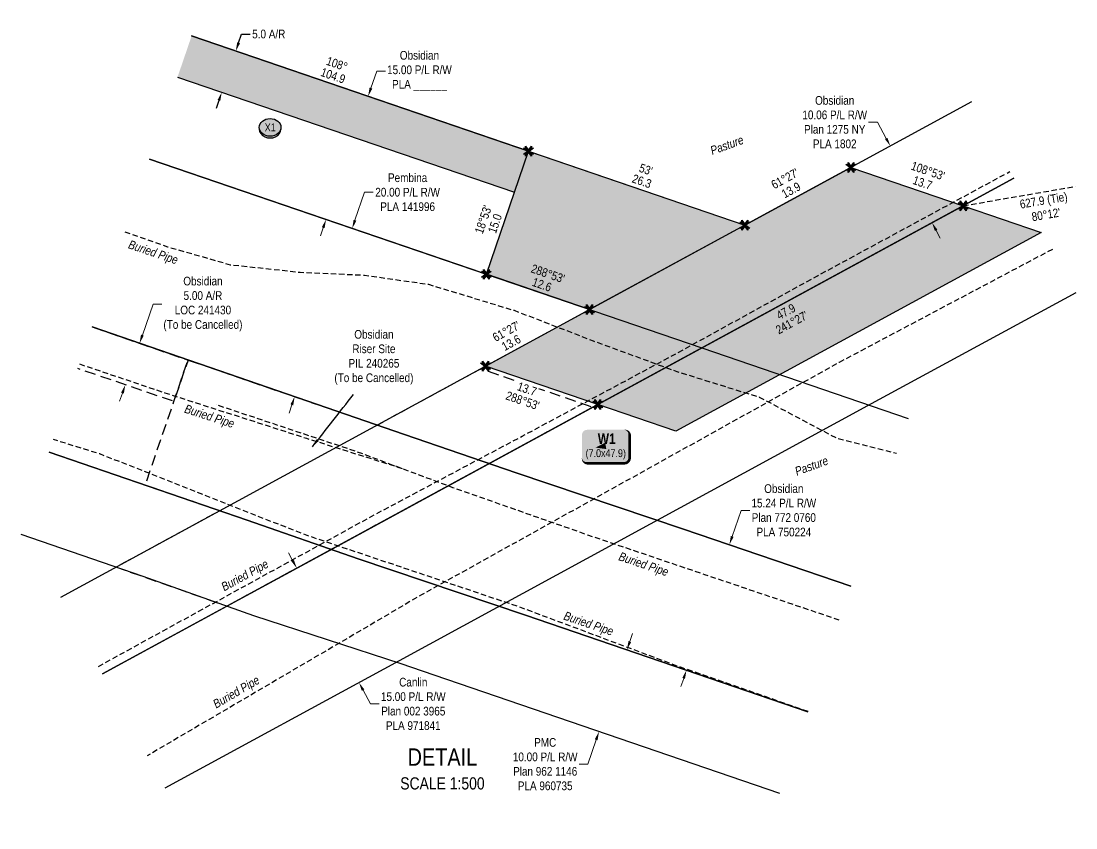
# Model space of a CAD drawing. Extents: x 643469 to 646473, y 5828529 to 5830358.
# Drawn here: x 645259 to 646473, y 5828529 to 5829458 of the extents above; entities that cross this region are included whole.
import ezdxf
from ezdxf.enums import TextEntityAlignment as Align

# ---------------------------------------------------------------- set-up
doc = ezdxf.new("R2010")
doc.units = 0
doc.header["$LTSCALE"] = 5
doc.header["$PDSIZE"] = 0.5
for name, pattern in [('foc-ACCESSROAD', [3.75, 2.5, -1.25]), ('foc-TIELINE', [1.875, 1.25, -0.625]), ('UG_PIPE', [1.875, 1.25, -0.625])]:
    doc.linetypes.add(name, pattern=pattern)
doc.layers.get('Defpoints').update_dxf_attribs({"color": 9})
for name, color, linetype in [('AS-PIPE-UG', 44, 'UG_PIPE'), ('AS-PIPE-UG-T', 44, 'Continuous'), ('C-AR', 13, 'foc-ACCESSROAD'), ('C-RW', 13, 'Continuous'), ('C-WS', 13, 'foc-ACCESSROAD'), ('DETAIL-T', 7, 'Continuous'), ('F-RW', 190, 'Continuous'), ('L-BD1', 253, 'Continuous'), ('L-MON', 1, 'Continuous'), ('L-TIE', 7, 'foc-TIELINE'), ('L-TIE-T', 7, 'Continuous'), ('P-CROSSINGS', 250, 'Continuous'), ('P-PROPOSED', 10, 'Continuous'), ('P-PROPOSED-H', 21, 'Continuous'), ('P-TEMP-BLOCKS', 250, 'Continuous'), ('P-TXT', 4, 'Continuous'), ('P-WORKAREA', 113, 'Continuous'), ('P-WORKAREA-H', 111, 'Continuous')]:
    doc.layers.add(name, color=color, linetype=linetype)
for name, color, linetype, lineweight in [('C-RW-T', 13, 'Continuous', 9), ('C-WS-T', 13, 'Continuous', 9), ('F-RW-T', 190, 'Continuous', 9), ('T-TEXT', 48, 'Continuous', 18)]:
    doc.layers.add(name, color=color, linetype=linetype, lineweight=lineweight)
doc.styles.add('175L', font='ARIALN.TTF', dxfattribs={"height": 20})
doc.styles.add('80', font='ARIALN.TTF', dxfattribs={"height": 10})
doc.styles.add('80CG', font='ARIALN.TTF', dxfattribs={"height": 10})
doc.styles.add('80L', font='ARIALN.TTF', dxfattribs={"height": 10})
doc.styles.add('BOLD', font='ARIALNB.TTF')
doc.styles.add('Crossing', font='ARIALN.TTF', dxfattribs={"height": 10})
doc.styles.add('MtXpl_Arial_Narrow', font='ARIALNI.TTF')
doc.dimstyles.new('Compass 5 000', dxfattribs={"dimscale": 5, "dimtxt": 9, "dimasz": 2, "dimexe": 0.2, "dimexo": 0.0625, "dimgap": 0.5, "dimtad": 0, "dimtih": 1, "dimtoh": 1, "dimzin": 0, "dimdsep": 46, "dimtxsty": '80CG', "dimcen": 0.1, "dimse1": 1, "dimse2": 1, "dimclrd": 256, "dimclrt": 256, "dimaunit": 1, "dimadec": 4, "dimazin": 0, "dimtfac": 0.06, "dimtofl": 0, "dimtmove": 0, "dimatfit": 1, "dimfxl": 0.2, "dimtolj": 1, "dimtzin": 0, "dimlwd": -1, "dimarcsym": 0})

# ---------------------------------------------------------------- blocks, each defined once
blk = doc.blocks.new('TEMP')
h = blk.add_hatch(color=255)
h.dxf.hatch_style = 1
h.paths.add_polyline_path([(-1.15, -0.67), (-0.67, -0.67), (-0.67, -1.15), (0, -0.25), (0.67, -1.15), (0.67, -0.67), (1.15, -0.67), (0.25, 0), (1.15, 0.67), (0.67, 0.67), (0.67, 1.15), (0, 0.25), (-0.67, 1.15), (-0.67, 0.67), (-1.15, 0.67), (-0.25, 0)])
h.paths.add_polyline_path([(0.57, 0.85), (0.57, 0.57), (0.85, 0.57), (0.08, 0), (0.85, -0.57), (0.57, -0.57), (0.57, -0.85), (0, -0.08), (-0.57, -0.85), (-0.57, -0.57), (-0.85, -0.57), (-0.08, 0), (-0.85, 0.57), (-0.57, 0.57), (-0.57, 0.85), (0, 0.08)], flags=16)
h = blk.add_hatch(color=1)
h.dxf.hatch_style = 1
h.paths.add_polyline_path([(-0.07, -0.01), (-0.08, 0), (-0.85, -0.57), (-0.57, -0.57), (-0.57, -0.85), (0.07, 0.01), (0.08, 0), (0.85, 0.57), (0.57, 0.57), (0.57, 0.85)])
h = blk.add_hatch(color=1)
h.dxf.hatch_style = 1
h.paths.add_polyline_path([(-0.08, 0), (-0.85, 0.57), (-0.57, 0.57), (-0.57, 0.85), (0, 0.08), (0.57, 0.85), (0.57, 0.57), (0.85, 0.57), (0.08, 0), (0.85, -0.57), (0.57, -0.57), (0.57, -0.85), (0, -0.08), (-0.57, -0.85), (-0.57, -0.57), (-0.85, -0.57)])
at = {"color": 1}
for p, q in [((-0.08, 0), (0.08, 0)), ((0, 0.08), (0, -0.08))]:
    blk.add_line(p, q, dxfattribs=at)
at = {"color": 255, "flags": 128}
blk.add_lwpolyline([(-0.25, 0), (-1.15, 0.67), (-0.67, 0.67), (-0.67, 1.15), (0, 0.25), (0.67, 1.15), (0.67, 0.67), (1.15, 0.67), (0.25, 0), (1.15, -0.67), (0.67, -0.67), (0.67, -1.15), (0, -0.25), (-0.67, -1.15), (-0.67, -0.67), (-1.15, -0.67)], close=True, dxfattribs=at)
at = {"color": 1, "flags": 128}
blk.add_lwpolyline([(-0.08, 0), (-0.85, 0.57), (-0.57, 0.57), (-0.57, 0.85), (0, 0.08), (0.57, 0.85), (0.57, 0.57), (0.85, 0.57), (0.08, 0), (0.85, -0.57), (0.57, -0.57), (0.57, -0.85), (0, -0.08), (-0.57, -0.85), (-0.57, -0.57), (-0.85, -0.57)], close=True, dxfattribs=at)
blk = doc.blocks.new('*D800')
at = {"layer": 'C-RW-T', "transparency": 16777216}
for p, q in [((645661.7, 5829381.1), (645668.4, 5829400.7)), ((645668.4, 5829400.7), (645678.4, 5829400.7)), ((645606.7, 5829220.2), (645603.4, 5829210.8))]:
    blk.add_line(p, q, dxfattribs=at)
for points in [[(645660.1, 5829381.6), (645663.3, 5829380.5), (645658.4, 5829371.6)], [(645605.1, 5829220.8), (645608.3, 5829219.7), (645609.9, 5829229.7)]]:
    blk.add_solid(points, dxfattribs=at)
at = {"layer": 'Defpoints', "color": 0, "transparency": 16777216}
for p in [(645658.4, 5829371.6), (645668.1, 5829368.3), (645619.6, 5829226.4)]:
    blk.add_point(p, dxfattribs=at)
at = {"layer": 'C-RW-T', "transparency": 16777216, "insert": (645717.5, 5829400.7), "char_height": 10, "attachment_point": 5, "style": '80CG'}
blk.add_mtext('\\A1;Obsidian\\P15.00 P/L R/W\\PPLA ______', dxfattribs=at)
blk = doc.blocks.new('*D801')
at = {"layer": 'Defpoints', "color": 0, "transparency": 16777216}
for p in [(645484.7, 5829431), (645506, 5829423.7), (645468.6, 5829383.7)]:
    blk.add_point(p, dxfattribs=at)
at = {"layer": 'P-TXT', "transparency": 16777216}
for p, q in [((645509.3, 5829433.2), (645512.7, 5829443.3)), ((645512.7, 5829443.3), (645522.7, 5829443.3)), ((645486.6, 5829366.9), (645483.4, 5829357.5))]:
    blk.add_line(p, q, dxfattribs=at)
for points in [[(645507.7, 5829433.7), (645510.9, 5829432.6), (645506, 5829423.7)], [(645485.1, 5829367.5), (645488.2, 5829366.4), (645489.9, 5829376.4)]]:
    blk.add_solid(points, dxfattribs=at)
at = {"layer": 'P-TXT', "transparency": 16777216, "insert": (645544, 5829443.3), "char_height": 10, "attachment_point": 5, "style": '80CG'}
blk.add_mtext('\\A1;5.0 A/R', dxfattribs=at)
blk = doc.blocks.new('*D802')
at = {"layer": 'C-RW-T', "transparency": 16777216}
for p, q in [((646244.8, 5829341.8), (646234.8, 5829341.8)), ((646254.9, 5829323.1), (646244.8, 5829341.8)), ((646312.5, 5829217.2), (646317.3, 5829208.4))]:
    blk.add_line(p, q, dxfattribs=at)
for points in [[(646256.4, 5829323.9), (646253.5, 5829322.4), (646259.7, 5829314.4)], [(646314, 5829218), (646311.1, 5829216.4), (646307.8, 5829226)]]:
    blk.add_solid(points, dxfattribs=at)
at = {"layer": 'Defpoints', "color": 0, "transparency": 16777216}
for p in [(646259.7, 5829314.4), (646212.4, 5829288.6), (646260.5, 5829200.3)]:
    blk.add_point(p, dxfattribs=at)
at = {"layer": 'C-RW-T', "transparency": 16777216, "insert": (646195.7, 5829341.8), "char_height": 10, "attachment_point": 5, "style": '80CG'}
blk.add_mtext('\\A1;Obsidian\\P10.06 P/L R/W\\PPlan 1275 NY\\PPLA 1802', dxfattribs=at)
blk = doc.blocks.new('*D803')
at = {"layer": 'Defpoints', "color": 0, "transparency": 16777216}
for p in [(645438.6, 5828753.3), (645647.9, 5828696.4), (645510.3, 5828621.5)]:
    blk.add_point(p, dxfattribs=at)
at = {"layer": 'F-RW-T', "transparency": 16777216}
for p, q in [((645571.5, 5828836.9), (645566.7, 5828845.7)), ((645652.7, 5828687.6), (645661.3, 5828671.8)), ((645661.3, 5828671.8), (645671.3, 5828671.8))]:
    blk.add_line(p, q, dxfattribs=at)
for points in [[(645572.9, 5828837.7), (645570, 5828836.1), (645576.3, 5828828.1)], [(645654.1, 5828688.4), (645651.2, 5828686.8), (645647.9, 5828696.4)]]:
    blk.add_solid(points, dxfattribs=at)
at = {"layer": 'F-RW-T', "transparency": 16777216, "insert": (645710.4, 5828671.8), "char_height": 10, "attachment_point": 5, "style": '80CG'}
blk.add_mtext('\\A1;Canlin\\P15.00 P/L R/W\\PPlan 002 3965\\PPLA 971841', dxfattribs=at)
blk = doc.blocks.new('*D804')
at = {"layer": 'C-WS-T', "transparency": 16777216}
for p, q in [((645398.5, 5829096.6), (645410.8, 5829132.3)), ((645410.8, 5829132.3), (645420.8, 5829132.3)), ((645375.5, 5829029.8), (645372.3, 5829020.3))]:
    blk.add_line(p, q, dxfattribs=at)
for points in [[(645396.9, 5829097.1), (645400.1, 5829096), (645395.2, 5829087.1)], [(645373.9, 5829030.3), (645377.1, 5829029.3), (645378.8, 5829039.3)]]:
    blk.add_solid(points, dxfattribs=at)
at = {"layer": 'Defpoints', "color": 0, "transparency": 16777216}
for p in [(645349.3, 5829102.9), (645395.2, 5829087.1), (645332.9, 5829055.1)]:
    blk.add_point(p, dxfattribs=at)
at = {"layer": 'C-WS-T', "transparency": 16777216, "insert": (645468.2, 5829132.3), "char_height": 10, "attachment_point": 5, "style": '80CG'}
blk.add_mtext('\\A1;Obsidian\\P5.00 A/R\\PLOC 241430\\P(To be Cancelled)', dxfattribs=at)
blk = doc.blocks.new('*U811')
h = blk.add_hatch(color=111)
edge = h.paths.add_edge_path()
edge.add_line((-21.5, -20), (21.5, -20))
edge.add_arc((21.5, -14), 6, 270, 360)
edge.add_line((27.5, -14), (27.5, 12.5))
edge.add_arc((21.5, 12.5), 6, 0, 90)
edge.add_line((21.5, 18.5), (-21.5, 18.5))
edge.add_arc((-21.5, 12.5), 6, 90, 180)
edge.add_line((-27.5, 12.5), (-27.5, -14))
edge.add_arc((-21.5, -14), 6, 180, 270)
at = {"color": 250, "flags": 128}
blk.add_lwpolyline([(-21.5, -20, 3, 3, 0), (21.5, -20, 3, 3, 0.414214), (27.5, -14, 3, 3, 0), (27.5, 12.5, 3, 0, 0.414214), (21.5, 18.5, 0, 0, 0), (-21.5, 18.5, 0, 0, 0.414214), (-27.5, 12.5, 0, 0, 0), (-27.5, -14, 0, 3, 0.414214)], format="xyseb", close=True, dxfattribs=at)
at = {"flags": 128}
blk.add_lwpolyline([(-11.8, -2, 0, 7.5, 0), (0, 0, 0, 0, 0)], format="xyseb", dxfattribs=at)
at = {"color": 250}
for tag, p, height, style in [('TEMP_AREA_W1_001', (-9.2, 2.2), 12, 'BOLD'), ('ENTER_TEXT_001', (-30.7, -12.9), 9, '80')]:
    blk.add_attdef(tag, p, '', height=height, dxfattribs=dict(at, style=style))
blk = doc.blocks.new('*D812')
at = {"layer": 'Defpoints', "color": 0, "transparency": 16777216}
for p in [(645620.5, 5829226.1), (645640.1, 5829219.4), (645554.3, 5829032.4)]:
    blk.add_point(p, dxfattribs=at)
at = {"layer": 'F-RW-T', "transparency": 16777216}
for p, q in [((645643.3, 5829228.9), (645654.3, 5829261.1)), ((645654.3, 5829261.1), (645664.3, 5829261.1)), ((645570.6, 5829016.2), (645567.4, 5829006.8))]:
    blk.add_line(p, q, dxfattribs=at)
for points in [[(645641.7, 5829229.4), (645644.9, 5829228.3), (645640.1, 5829219.4)], [(645569, 5829016.8), (645572.2, 5829015.7), (645573.8, 5829025.7)]]:
    blk.add_solid(points, dxfattribs=at)
at = {"layer": 'F-RW-T', "transparency": 16777216, "insert": (645703.9, 5829261.1), "char_height": 10, "attachment_point": 5, "style": '80CG'}
blk.add_mtext('\\A1;Pembina\\P20.00 P/L R/W\\PPLA 141996', dxfattribs=at)
blk = doc.blocks.new('*D813')
at = {"layer": 'Defpoints', "color": 0, "transparency": 16777216}
for p in [(645993, 5828721.6), (645924.3, 5828640), (645960.8, 5828627.5)]:
    blk.add_point(p, dxfattribs=at)
at = {"layer": 'F-RW-T', "transparency": 16777216}
for p, q in [((645959.7, 5828743.6), (645963, 5828753)), ((645921, 5828630.5), (645911.4, 5828602.4)), ((645911.4, 5828602.4), (645901.4, 5828602.4))]:
    blk.add_line(p, q, dxfattribs=at)
for points in [[(645958.2, 5828744.1), (645961.3, 5828743), (645956.5, 5828734.1)], [(645919.4, 5828631), (645922.6, 5828630), (645924.3, 5828640)]]:
    blk.add_solid(points, dxfattribs=at)
at = {"layer": 'F-RW-T', "transparency": 16777216, "insert": (645862.3, 5828602.4), "char_height": 10, "attachment_point": 5, "style": '80CG'}
blk.add_mtext('\\A1;PMC\\P10.00 P/L R/W\\PPlan 962 1146\\PPLA 960735', dxfattribs=at)
blk = doc.blocks.new('*D814')
at = {"layer": 'C-RW-T', "transparency": 16777216}
for p, q in [((646077.7, 5828864.6), (646088, 5828894.7)), ((646088, 5828894.7), (646098, 5828894.7)), ((646021.8, 5828701.2), (646018.5, 5828691.8))]:
    blk.add_line(p, q, dxfattribs=at)
for points in [[(646076.1, 5828865.2), (646079.2, 5828864.1), (646074.4, 5828855.1)], [(646020.2, 5828701.8), (646023.3, 5828700.7), (646025, 5828710.7)]]:
    blk.add_solid(points, dxfattribs=at)
at = {"layer": 'Defpoints', "color": 0, "transparency": 16777216}
for p in [(646149.3, 5828829.5), (646025, 5828710.7), (646099.8, 5828685.1)]:
    blk.add_point(p, dxfattribs=at)
at = {"layer": 'C-RW-T', "transparency": 16777216, "insert": (646137.1, 5828894.7), "char_height": 10, "attachment_point": 5, "style": '80CG'}
blk.add_mtext('\\A1;Obsidian\\P15.24 P/L R/W\\PPlan 772 0760\\PPLA 750224', dxfattribs=at)
blk = doc.blocks.new('xing2')
h = blk.add_hatch(color=50)
h.dxf.hatch_style = 1
edge = h.paths.add_edge_path()
edge.add_ellipse((0, 0), major_axis=(-12.5, 0), ratio=0.816297, start_angle=0, end_angle=360)
h = blk.add_hatch(color=250)
h.dxf.hatch_style = 1
edge = h.paths.add_edge_path()
edge.add_ellipse((0, -2), major_axis=(-12.5, 0), ratio=0.816297, start_angle=0, end_angle=180)
edge.add_line((12.5, -2), (12.5, 0))
edge.add_ellipse((0, 0), major_axis=(-12.5, 0), ratio=0.816297, start_angle=0, end_angle=180, ccw=False)
edge.add_line((-12.5, 0), (-12.5, -2))
at = {"color": 250}
blk.add_ellipse((0, 0), major_axis=(-12.5, 0), ratio=0.816297, dxfattribs=at)
blk.add_ellipse((0, -2), major_axis=(-12.5, 0), ratio=0.816297, start_param=0, end_param=3.141593, dxfattribs=at)
at = {"color": 250, "style": 'Crossing'}
blk.add_attdef('CROSSING', text='', height=9, dxfattribs=at).set_placement((0.1, 0), align=Align.MIDDLE_CENTER)
at = {"color": 250, "style": 'Crossing', "flags": 1}
for tag, p in [('OWNER', (0.1, -12.5)), ('DESCRIPTION', (0.1, -25.8)), ('LOCATION', (0.1, -39.3)), ('DWG_REF', (0.1, -52.8))]:
    blk.add_attdef(tag, text='', height=9, dxfattribs=at).set_placement(p, align=Align.MIDDLE_CENTER)

msp = doc.modelspace()

# ---------------------------------------------------------------- hatches: boundary and pattern name
at = {"layer": 'P-PROPOSED-H'}
h = msp.add_hatch(color=256, dxfattribs=at)
h.dxf.hatch_style = 1
h.paths.add_polyline_path([(645455.163, 5829441.099), (645438.99, 5829393.803), (645826.888, 5829261.161), (645843.06, 5829308.456)])
h = msp.add_hatch(color=256, dxfattribs=at)
h.dxf.hatch_style = 1
h.paths.add_polyline_path([(645793.533, 5829060.802), (645913.318, 5829125.955), (645794.542, 5829166.57), (645843.06, 5829308.456), (646092.213, 5829223.258), (646214.36, 5829289.696), (646343.591, 5829245.505), (645922.765, 5829016.611)])
at = {"layer": 'P-WORKAREA-H'}
h = msp.add_hatch(color=256, dxfattribs=at)
h.dxf.hatch_style = 1
h.paths.add_polyline_path([(646433.514, 5829214.756), (646012.687, 5828985.862), (645922.765, 5829016.611), (646343.591, 5829245.505)])

# ---------------------------------------------------------------- linework, layer by layer
at = {"layer": 'AS-PIPE-UG', "flags": 128}
for points in [[(645347.838, 5828715.042), (645667.111, 5828890.443), (645835.951, 5828980.263), (646009.071, 5829073.053), (646175.701, 5829164.813), (646397.519, 5829285.026)], [(645378.084, 5829215.691), (645427.251, 5829198.413), (645499.721, 5829177.683), (645580.091, 5829169.013), (645654.301, 5829165.643), (645727.761, 5829155.113), (645826.431, 5829125.113), (645917.751, 5829089.933), (646014.021, 5829054.593), (646108.741, 5829025.253), (646198.141, 5828977.823), (646266.848, 5828960.71)], [(646446.305, 5829195.332), (646200.841, 5829065.113), (645968.841, 5828935.963), (645719.891, 5828797.393), (645403.903, 5828611.964)], [(645325.985, 5829063.334), (645424.321, 5829030.183), (645587.481, 5828977.733), (645699.661, 5828942.423)], [(646200.966, 5828768.26), (646046.261, 5828820.583), (645911.301, 5828866.283), (645755.981, 5828920.863), (645643.881, 5828962.793), (645483.301, 5829016.343)], [(646164.967, 5828663.102), (646011.291, 5828716.553), (645831.571, 5828783.803), (645586.201, 5828866.403), (645349.461, 5828959.693), (645296.181, 5828976.173)]]:
    msp.add_lwpolyline(points, dxfattribs=at)
at = {"layer": 'C-AR', "flags": 128}
msp.add_lwpolyline([(645340.551, 5829105.929), (645451.004, 5829067.894), (645434.734, 5829020.189), (645324.176, 5829058.043)], dxfattribs=at)
at = {"layer": 'C-RW', "flags": 128}
msp.add_lwpolyline([(645455.163, 5829441.099), (646092.213, 5829223.258), (645913.318, 5829125.955), (645406.644, 5829299.212)], dxfattribs=at)
at = {"layer": 'C-RW'}
for points in [[(645304.462, 5828794.789), (646353.743, 5829365.508)], [(646401.795, 5829277.163), (645352.514, 5828706.444)], [(645340.549, 5829105.924), (645700.23, 5828982.211), (645828.774, 5828937.991), (646021.631, 5828873.226), (646214.323, 5828807.279)], [(646164.869, 5828662.817), (645839.546, 5828774.136), (645646.989, 5828838.96), (645518.948, 5828883.338), (645291.219, 5828961.663)]]:
    msp.add_lwpolyline(points, dxfattribs=at)
at = {"layer": 'C-WS', "flags": 128}
msp.add_lwpolyline([(645451.049, 5829067.88), (645668.871, 5828992.997), (645788.082, 5829057.837), (645917.33, 5829013.655), (645622.384, 5828853.23), (645495.669, 5828784.308), (645367.896, 5828829.292), (645487.287, 5828894.231), (645401.736, 5828923.662), (645434.734, 5829020.189), (645451.049, 5829067.88)], close=True, dxfattribs=at)
at = {"layer": 'F-RW', "flags": 128}
for points in [[(645406.644, 5829299.212), (646042.581, 5829081.753), (646280.443, 5829000.426)], [(646214.323, 5828807.279), (646021.631, 5828873.226), (645828.774, 5828937.991), (645700.23, 5828982.211), (645340.549, 5829105.924)], [(645291.219, 5828961.663), (645518.948, 5828883.338), (645646.989, 5828838.96), (645839.546, 5828774.136), (646164.869, 5828662.817)], [(646132.627, 5828568.632), (645721.195, 5828709.478), (645696.376, 5828717.816), (645526.795, 5828773.272), (645399.462, 5828818.418), (645258.805, 5828866.872)]]:
    msp.add_lwpolyline(points, dxfattribs=at)
at = {"layer": 'F-RW'}
for points in [[(645352.514, 5828706.444), (645495.669, 5828784.308), (645622.384, 5828853.23), (646401.795, 5829277.163)], [(646473.444, 5829145.435), (646233.59, 5829014.975), (645694.033, 5828721.502), (645424.163, 5828574.716)]]:
    msp.add_lwpolyline(points, dxfattribs=at)
at = {"layer": 'P-PROPOSED'}
msp.add_lwpolyline([(645438.99, 5829393.803), (645826.888, 5829261.161), (645843.06, 5829308.456), (645455.163, 5829441.099)], dxfattribs=at)
msp.add_lwpolyline([(645793.533, 5829060.802), (645913.318, 5829125.955), (645794.542, 5829166.57), (645843.06, 5829308.456), (646092.213, 5829223.258), (646214.36, 5829289.696), (646343.591, 5829245.505), (645922.765, 5829016.611)], close=True, dxfattribs=at)
at = {"layer": 'P-WORKAREA', "flags": 128}
msp.add_lwpolyline([(646433.514, 5829214.756), (646012.687, 5828985.862), (645922.765, 5829016.611), (646343.591, 5829245.505)], close=True, dxfattribs=at)

# ---------------------------------------------------------------- block references
at = {"layer": 'L-MON', "color": 5, "xscale": 4.9984184, "yscale": 4.9984184, "zscale": 4.9984184}
for p in [(645843.06, 5829308.456), (646214.36, 5829289.696), (646343.591, 5829245.505), (646092.213, 5829223.258), (645794.542, 5829166.57), (645913.318, 5829125.955), (645793.533, 5829060.802), (645922.765, 5829016.611)]:
    msp.add_blockref('TEMP', p, dxfattribs=at)
at = {"layer": 'P-CROSSINGS', "color": 5, "xscale": 0.99968368, "yscale": 0.99968368, "zscale": 0.99968368}
msp.add_blockref('xing2', (645545.571, 5829335.818), dxfattribs=at).add_auto_attribs({'CROSSING': 'X1'})
at = {"layer": 'P-TEMP-BLOCKS'}
ref = msp.add_blockref('*U811', (645932.057, 5828969.014), dxfattribs=dict(at, xscale=0.99968368, yscale=0.99968368, zscale=0.99968368))
ref.add_attrib('TEMP_AREA_W1_001', 'W1', (645922.847, 5828971.258), dxfattribs={"layer": '0', "color": 250, "height": 11.9962, "style": 'BOLD'})
ref.add_attrib('ENTER_TEXT_001', '(7.0x47.9)', (645908.859, 5828956.088), dxfattribs={"layer": '0', "color": 250, "height": 8.9972, "style": '80'})

# ---------------------------------------------------------------- texts
at = {"layer": 'AS-PIPE-UG-T', "char_height": 9.99684, "attachment_point": 1, "style": '175L'}
for insert, rotation in [((645384.29, 5829206.392), 341.394993), ((645448.846, 5829017.161), 342.179292), ((645487.738, 5828810.014), 28.783319), ((645948.997, 5828847.135), 341.394993), ((645885.612, 5828778.729), 341.394993), ((645478.208, 5828674.824), 30.405295)]:
    msp.add_mtext_dynamic_manual_height_columns('\\pi0.29547;{\\fArial Narrow|b0|i1|c0|p34;Buried Pipe}', width=59.01721, gutter_width=199.937, heights=[0], dxfattribs=dict(at, insert=insert, rotation=rotation))
at = {"layer": 'C-WS-T', "insert": (645619.176, 5829102.459), "char_height": 9.99684, "attachment_point": 1, "style": '80L'}
msp.add_mtext_dynamic_manual_height_columns('\\pi23.3032;Obsidian\\P\\pi21.08357;Riser Site\\P\\pi16.6;PIL 240265\\P\\pi0.39094;(To be Cancelled)', width=90.42609, gutter_width=500.158, heights=[0], dxfattribs=at)
at = {"layer": 'DETAIL-T', "color": 3, "insert": (645743.983, 5828596.847), "char_height": 20, "width": 116.9749, "attachment_point": 5, "style": '80CG'}
msp.add_mtext('DETAIL\\P{\\H0.7x;SCALE 1:500}', dxfattribs=at)
at = {"layer": 'L-BD1', "style": '80L'}
for s, rotation, p in [('108°', 341.1218, (645622.652, 5829408.918)), ('104.9', 341.1218, (645618.042, 5829395.438)), ("53'", 341.1218, (645978.245, 5829287.322)), ("61°27'", 28.5424, (646138.318, 5829276.785)), ("108°53'", 341.1218, (646303.09, 5829285.767)), ('26.3', 341.1218, (645973.635, 5829273.843)), ('13.9', 28.5424, (646145.483, 5829263.613)), ('13.7', 341.1218, (646296.857, 5829272.051)), ("288°53'", 341.1218, (645865.436, 5829167.42)), ('12.6', 341.1218, (645858.581, 5829154.709)), ('47.9', 28.542403, (646139.484, 5829123.677)), ("241°27'", 28.542403, (646146.291, 5829111.163))]:
    msp.add_text(s, height=9.9968, rotation=rotation, dxfattribs=at).set_placement(p, align=Align.MIDDLE)
at = {"layer": 'L-BD1', "char_height": 9.9968, "style": '80L'}
for s, insert, width, attachment_point, rotation in [('15.0', (645799.72, 5829226.711), 21.8257, 2, 71.1218), ("61°27'", (645819.96, 5829096.44), 32.79085, 8, 28.5424), ('13.6', (645825.575, 5829083.277), 28.19476, 8, 28.5424)]:
    msp.add_mtext(s, dxfattribs=dict(at, insert=insert, width=width, attachment_point=attachment_point, rotation=rotation))
at = {"layer": 'T-TEXT', "char_height": 9.9968, "width": 39.28267, "attachment_point": 1, "rotation": 20, "style": 'MtXpl_Arial_Narrow'}
for insert in [(646051.331, 5829313.328), (646148.715, 5828943.942)]:
    msp.add_mtext('Pasture', dxfattribs=dict(at, insert=insert))

# ---------------------------------------------------------------- dimensions: what is measured, and where the dimension line sits
at = {"layer": 'C-RW-T'}
dim = msp.add_linear_dim(base=(645658.438, 5829371.588), p1=(645619.6, 5829226.392), p2=(645668.118, 5829368.278), angle=71.121823, text='Obsidian\\P15.00 P/L R/W\\PPLA ______', dimstyle='Compass 5 000', dxfattribs=at)
dim.commit()
dim.dimension.update_dxf_attribs({"geometry": '*D800', "text_midpoint": (645717.474, 5829400.685), "dimtype": 161})
at = {"layer": 'C-RW-T', "color": 5}
for base, p1, p2, angle, text, picture, middle in [((646259.711, 5829314.363), (646260.483, 5829200.301), (646212.431, 5829288.646), 118.542401, 'Obsidian\\P10.06 P/L R/W\\PPlan 1275 NY\\PPLA 1802', '*D802', (646195.697, 5829341.809)), ((646024.999, 5828710.677), (646149.265, 5828829.544), (646099.83, 5828685.072), 251.11009, 'Obsidian\\P15.24 P/L R/W\\PPlan 772 0760\\PPLA 750224', '*D814', (646137.065, 5828894.733))]:
    dim = msp.add_linear_dim(base=base, p1=p1, p2=p2, angle=angle, text=text, dimstyle='Compass 5 000', dxfattribs=at)
    dim.commit()
    dim.dimension.update_dxf_attribs({"geometry": picture, "text_midpoint": middle, "dimtype": 161})
at = {"layer": 'C-WS-T', "color": 5}
dim = msp.add_linear_dim(base=(645395.243, 5829087.095), p1=(645332.865, 5829055.068), p2=(645349.338, 5829102.903), angle=70.998388, text='Obsidian\\P5.00 A/R\\PLOC 241430\\P(To be Cancelled)', dimstyle='Compass 5 000', dxfattribs=at)
dim.commit()
dim.dimension.update_dxf_attribs({"geometry": '*D804', "text_midpoint": (645468.154, 5829132.331), "dimtype": 161})
at = {"layer": 'F-RW-T', "color": 5}
dim = msp.add_linear_dim(base=(645640.061, 5829219.395), p1=(645554.311, 5829032.38), p2=(645620.543, 5829226.069), angle=71.121823, text='Pembina\\P20.00 P/L R/W\\PPLA 141996', dimstyle='Compass 5 000', dxfattribs=at)
dim.commit()
dim.dimension.update_dxf_attribs({"geometry": '*D812', "text_midpoint": (645703.855, 5829261.081), "dimtype": 161})
at = {"layer": 'F-RW-T'}
for base, p1, p2, angle, text, picture, middle in [((645647.904, 5828696.412), (645438.602, 5828753.268), (645510.25, 5828621.54), 298.542401, 'Canlin\\P15.00 P/L R/W\\PPlan 002 3965\\PPLA 971841', '*D803', (645710.38, 5828671.796)), ((645924.257, 5828639.963), (645993.012, 5828721.623), (645960.778, 5828627.461), 251.102297, 'PMC\\P10.00 P/L R/W\\PPlan 962 1146\\PPLA 960735', '*D813', (645862.301, 5828602.368))]:
    dim = msp.add_linear_dim(base=base, p1=p1, p2=p2, angle=angle, text=text, dimstyle='Compass 5 000', dxfattribs=at)
    dim.commit()
    dim.dimension.update_dxf_attribs({"geometry": picture, "text_midpoint": middle, "dimtype": 161})
at = {"layer": 'P-TXT'}
dim = msp.add_linear_dim(base=(645506.041, 5829423.7), p1=(645468.567, 5829383.689), p2=(645484.739, 5829430.985), angle=71.121823, text='5.0 A/R', dimstyle='Compass 5 000', dxfattribs=at)
dim.commit()
dim.dimension.update_dxf_attribs({"geometry": '*D801', "text_midpoint": (645544.044, 5829443.314), "dimtype": 161})

# ---------------------------------------------------------------- leaders
at = {"layer": 'C-WS-T', "path_type": 1}
msp.add_leader([(645594.285, 5828967.926), (645641.492, 5829028.102)], dimstyle='Compass 5 000', override={"dimgap": 0.5, "dimtad": 0}, dxfattribs=at)

# ---------------------------------------------------------------- next in the draw order: texts
at = {"layer": 'L-BD1', "char_height": 9.9968, "attachment_point": 2, "style": '80L', "bg_fill": 3, "box_fill_scale": 1.15, "bg_fill_color": 256, "bg_fill_true_color": 256, "bg_fill_transparency": 0}
for s, insert, width, rotation in [("18°53'", (645786.24, 5829231.32), 32.79085, 71.1218), ('13.7', (645842.971, 5829039.211), 21.84616, 341.1218)]:
    msp.add_mtext(s, dxfattribs=dict(at, insert=insert, width=width, rotation=rotation))
at = {"layer": 'L-TIE-T', "color": 0, "insert": (646435.402, 5829256.707), "char_height": 9.99684, "width": 54.78253, "attachment_point": 2, "rotation": 9.62433, "style": '175L', "bg_fill": 3, "box_fill_scale": 1.15, "bg_fill_color": 256, "bg_fill_true_color": 256, "bg_fill_transparency": 0}
msp.add_mtext("627.9 (Tie)\\P80°12'", dxfattribs=at)

# ---------------------------------------------------------------- next in the draw order: linework, layer by layer
at = {"layer": 'L-TIE', "color": 0}
msp.add_line((646343.591, 5829245.505), (646473.127, 5829267.898), dxfattribs=at)

# ---------------------------------------------------------------- next in the draw order: texts
at = {"layer": 'L-BD1', "insert": (645837.923, 5829025.882), "char_height": 9.9968, "width": 39.15991, "attachment_point": 2, "rotation": 341.1218, "style": '80L', "bg_fill": 3, "box_fill_scale": 1.15, "bg_fill_color": 256, "bg_fill_true_color": 256, "bg_fill_transparency": 0}
msp.add_mtext("288°53'", dxfattribs=at)

doc.saveas('drawing.dxf')
